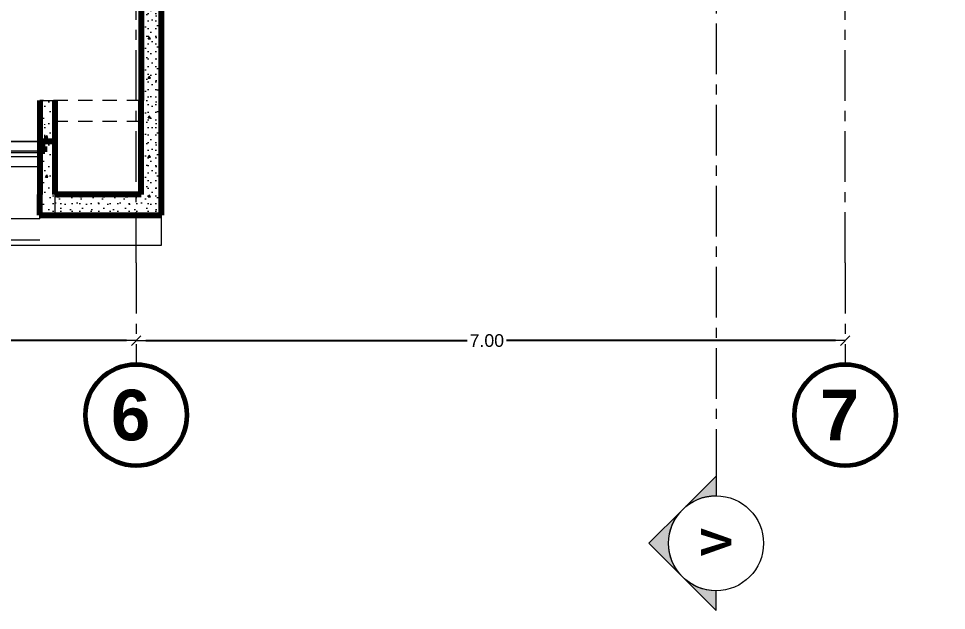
# Model space of a CAD drawing. Header units: inches. Extents: x -38 to 5698, y -33 to 92.
# Drawn here: x 135.66 to 144.82, y -0.38 to 5.46 of the extents above; entities that cross this region are included whole.
import ezdxf

# ---------------------------------------------------------------- set-up
doc = ezdxf.new("R2010")
doc.units = ezdxf.units.IN
doc.header["$MEASUREMENT"] = 0
doc.set_wipeout_variables(frame=1)
doc.header["$PDMODE"] = 1
for name, pattern in [('Línea Oculta', [0.195611, 0.141111, -0.0545]), ('Punto & Raya', [0.65, 0.5, -0.075, 0, -0.075]), ('Wipeout_Contour', [1, 0, -1])]:
    doc.linetypes.add(name, pattern=pattern)
for name, color, linetype in [('02 _ ARQ _ ALB _ Cotas Ejes', 7, 'Continuous'), ('02 _ ARQ _ ALB _ Ejes Generales', 7, 'Continuous'), ('02 _ ARQ _ ZON _ Espacio.3D', 7, 'Continuous'), ('08 _ STR _ EXT _ 07 Losa Aligerada', 7, 'Continuous'), ('08 _ STR _ EXT _ 08 Placas', 7, 'Continuous'), ('08 _ STR _ EXT _ 08 Placas Inclinadas', 7, 'Continuous'), ('Acabado - Muros', 7, 'Continuous'), ('Dibujo 2D - General', 7, 'Continuous'), ('Estructura - 03 LOSA', 7, 'Continuous'), ('Marcador - Secciones', 251, 'Continuous')]:
    doc.layers.add(name, color=color, linetype=linetype)
doc.styles.add('Estilo_Generado_1', font='swisseb.ttf')
doc.styles.add('Estilo_Generado_4', font='swisse.ttf')
doc.dimstyles.new('Estilo_Generado__1', dxfattribs={"dimtxt": 0.125, "dimasz": 0.095, "dimexe": 0.18, "dimexo": 0.3, "dimgap": 0, "dimtad": 0, "dimtih": 1, "dimtoh": 1, "dimzin": 0, "dimdsep": 46, "dimtxsty": 'Estilo_Generado_4', "dimblk": 'ARROWHEAD_6', "dimblk1": 'ARROWHEAD_6', "dimblk2": 'ARROWHEAD_6', "dimcen": 0.09, "dimse1": 1, "dimse2": 1, "dimclrd": 144, "dimclre": 144, "dimclrt": 7, "dimadec": 0, "dimazin": 0, "dimtfac": 1, "dimtdec": 4, "dimtmove": 0, "dimatfit": 3, "dimfxl": 1, "dimtolj": 1, "dimtzin": 0, "dimarcsym": 0})
pattern_1 = [(0, (92.5, 3e-09), (0, 0.3897114), [0.024375, -0.200625]), (0, (92.6125, 0.19486), (0, 0.3897114), [0.024375, -0.200625]), (60, (92.5, 3e-09), (-0.3375, 0.1948557), [0.024375, -0.200625]), (60, (92.725, 3e-09), (-0.3375, 0.1948557), [0.024375, -0.200625]), (120, (92.5244, 3e-09), (0.3375, 0.1948557), [0.024375, -0.200625]), (120, (92.7494, 3e-09), (0.3375, 0.1948557), [0.024375, -0.200625]), (0, (92.500015, 0.0375), (0, 0.075), [0, -0.075, 0, -0.1125]), (45, (92.537515, 0.0375), (-0.05303301, 0.05303301), [0, -0.05625, 0, -0.09375])]

# ---------------------------------------------------------------- blocks, each defined once
blk = doc.blocks.new('ARROWHEAD_6')
at = {"color": 0, "linetype": 'Continuous', "lineweight": 0}
for p, q in [((0, 0), (-1, 0)), ((-0.5, -0.5), (0.5, 0.5))]:
    blk.add_line(p, q, dxfattribs=at)
blk = doc.blocks.new('*D91', base_point=(804.059, 0))
at = {"layer": '02 _ ARQ _ ALB _ Cotas Ejes', "color": 144, "linetype": 'Continuous', "lineweight": -2, "transparency": 16777216}
for p, q in [((129.915, 2.2841), (133.0886, 2.2841)), ((136.725, 2.2841), (133.4761, 2.2841))]:
    blk.add_line(p, q, dxfattribs=at)
at = {"layer": 'Defpoints', "color": 0, "linetype": 'Continuous', "transparency": 16777216}
for p in [(129.82, 7.45), (136.82, 7.45), (136.82, 2.2841)]:
    blk.add_point(p, dxfattribs=at)
at = {"layer": '02 _ ARQ _ ALB _ Cotas Ejes', "color": 144, "linetype": 'Continuous', "lineweight": -2, "transparency": 16777216, "xscale": 0.095, "yscale": 0.095, "zscale": 0.095, "rotation": 180}
blk.add_blockref('ARROWHEAD_6', (129.82, 2.2841), dxfattribs=at)
at = {"layer": '02 _ ARQ _ ALB _ Cotas Ejes', "color": 144, "linetype": 'Continuous', "lineweight": -2, "transparency": 16777216, "xscale": 0.095, "yscale": 0.095, "zscale": 0.095}
blk.add_blockref('ARROWHEAD_6', (136.82, 2.2841), dxfattribs=at)
at = {"layer": '02 _ ARQ _ ALB _ Cotas Ejes', "color": 7, "linetype": 'Continuous', "lineweight": 13, "transparency": 16777216, "insert": (133.2824, 2.2841), "char_height": 0.125, "attachment_point": 5, "style": 'Estilo_Generado_4'}
blk.add_mtext('\\A1;7.00', dxfattribs=at)
blk = doc.blocks.new('*D92', base_point=(804.059, 0))
at = {"layer": '02 _ ARQ _ ALB _ Cotas Ejes', "color": 144, "linetype": 'Continuous', "lineweight": -2, "transparency": 16777216}
for p, q in [((136.915, 2.2841), (140.0886, 2.2841)), ((143.725, 2.2841), (140.4761, 2.2841))]:
    blk.add_line(p, q, dxfattribs=at)
at = {"layer": 'Defpoints', "color": 0, "linetype": 'Continuous', "transparency": 16777216}
for p in [(136.82, 7.45), (143.82, 7.45), (143.82, 2.2841)]:
    blk.add_point(p, dxfattribs=at)
at = {"layer": '02 _ ARQ _ ALB _ Cotas Ejes', "color": 144, "linetype": 'Continuous', "lineweight": -2, "transparency": 16777216, "xscale": 0.095, "yscale": 0.095, "zscale": 0.095, "rotation": 180}
blk.add_blockref('ARROWHEAD_6', (136.82, 2.2841), dxfattribs=at)
at = {"layer": '02 _ ARQ _ ALB _ Cotas Ejes', "color": 144, "linetype": 'Continuous', "lineweight": -2, "transparency": 16777216, "xscale": 0.095, "yscale": 0.095, "zscale": 0.095}
blk.add_blockref('ARROWHEAD_6', (143.82, 2.2841), dxfattribs=at)
at = {"layer": '02 _ ARQ _ ALB _ Cotas Ejes', "color": 7, "linetype": 'Continuous', "lineweight": 13, "transparency": 16777216, "insert": (140.2823, 2.2841), "char_height": 0.125, "attachment_point": 5, "style": 'Estilo_Generado_4'}
blk.add_mtext('\\A1;7.00', dxfattribs=at)

msp = doc.modelspace()

# ---------------------------------------------------------------- hatches: boundary and pattern name
at = {"layer": '08 _ STR _ EXT _ 08 Placas', "linetype": 'Continuous', "lineweight": 9}
h = msp.add_hatch(dxfattribs=at)
h.set_pattern_fill('HORMIGÓN_EN_MASA_0002', color=250, style=0, pattern_type=2)
h.set_pattern_definition(pattern_1)
h.paths.add_polyline_path([(136.0199, 4.6516), (135.8699, 4.6516), (135.8699, 4.4445), (136.0199, 4.4445)])
at = {"layer": '08 _ STR _ EXT _ 08 Placas Inclinadas', "linetype": 'Continuous', "lineweight": 9}
h = msp.add_hatch(dxfattribs=at)
h.set_pattern_fill('HORMIGÓN_EN_MASA_0002', style=0, pattern_type=2)
h.set_pattern_definition(pattern_1)
h.paths.add_polyline_path([(136.87, 4.6516), (136.9996, 3.7271), (137.07, 3.7271), (137.07, 6.9), (136.87, 6.9)])
h = msp.add_hatch(dxfattribs=at)
h.set_pattern_fill('HORMIGÓN_EN_MASA_0002', style=0, pattern_type=2)
h.set_pattern_definition(pattern_1)
h.paths.add_polyline_path([(136.899, 4.4445), (136.87, 4.6516), (136.87, 4.4445)])
h = msp.add_hatch(dxfattribs=at)
h.set_pattern_fill('HORMIGÓN_EN_MASA_0002', style=0, pattern_type=2)
h.set_pattern_definition(pattern_1)
h.paths.add_polyline_path([(136.87, 3.7271), (136.9996, 3.7271), (136.899, 4.4445), (136.87, 4.4445)])
at = {"layer": 'Acabado - Muros', "linetype": 'Continuous', "lineweight": 0}
msp.add_hatch(color=254, dxfattribs=at).paths.add_polyline_path([(135.8699, 4.1979), (135.8699, 4.1479), (135.9199, 4.1479), (135.9199, 4.1979)])
at = {"layer": 'Marcador - Secciones', "linetype": 'Continuous', "lineweight": 13}
for points in [[(142.5454, 0.9472), (142.2142, 0.6159, -0.198912), (142.5454, 0.7531)], [(142.2142, -0.0466, -0.414214), (142.2142, 0.6159), (141.8829, 0.2847)], [(142.5454, -0.3778), (142.5454, -0.1838, -0.198912), (142.2142, -0.0466)]]:
    msp.add_hatch(color=7, dxfattribs=at).paths.add_polyline_path(points)

# ---------------------------------------------------------------- linework, layer by layer
at = {"layer": '02 _ ARQ _ ALB _ Ejes Generales', "color": 252, "linetype": 'Punto & Raya', "lineweight": 13}
for p, q in [((143.82, 3.05), (143.82, 44.9)), ((136.82, 3.05), (136.82, 2.05)), ((143.82, 3.05), (143.82, 2.05))]:
    msp.add_line(p, q, dxfattribs=at)
at = {"layer": '02 _ ARQ _ ALB _ Ejes Generales', "color": 7, "linetype": 'Continuous', "lineweight": 60}
for centre in [(136.82, 1.55), (143.82, 1.55)]:
    msp.add_circle(centre, 0.5, dxfattribs=at)
at = {"layer": '02 _ ARQ _ ZON _ Espacio.3D', "color": 254, "linetype": 'Continuous', "lineweight": 0, "flags": 128}
msp.add_lwpolyline([(130.7699, 4.2489), (135.8699, 4.2489), (135.8699, 4.6516), (136.0199, 4.6516), (136.0199, 3.7271), (136.87, 3.7271), (136.87, 6.9), (136.57, 6.9), (136.57, 7.2), (136.17, 7.2), (136.17, 7.7), (136.57, 7.7), (136.57, 8.1), (137.07, 8.1), (137.07, 7.2), (143.17, 7.2), (143.17, 7.7), (143.57, 7.7), (143.57, 8.1), (144.07, 8.1), (144.0699, 11.45)], dxfattribs=at)
at = {"layer": '08 _ STR _ EXT _ 07 Losa Aligerada', "color": 7, "linetype": 'Continuous', "lineweight": 18, "flags": 128}
msp.add_lwpolyline([(129.57, 3.3753), (137.07, 3.3753), (137.07, 6.05), (144.82, 6.05), (144.82, 14.9999), (144.07, 14.9999), (144.07, 15.1499), (144.07, 15.7999), (144.07, 18.1001), (144.07, 18.1001), (144.07, 20.35), (139.17, 20.35), (139.17, 22.35), (139.17, 22.6), (139.17, 24.5), (139.17, 24.75), (139.17, 26.75), (144.07, 26.75), (144.07, 29.7)], dxfattribs=at)
at = {"layer": '08 _ STR _ EXT _ 08 Placas', "color": 7, "linetype": 'Continuous', "lineweight": 80, "flags": 128}
for points in [[(136.0199, 4.2489), (135.8699, 4.2489)], [(136.0199, 3.7271), (136.0199, 4.2489)]]:
    msp.add_lwpolyline(points, dxfattribs=at)
at = {"layer": '08 _ STR _ EXT _ 08 Placas Inclinadas', "color": 7, "linetype": 'Continuous', "lineweight": 80}
for p, q in [((135.8699, 4.6516), (135.8699, 4.4445)), ((135.8699, 4.6516), (135.8699, 4.4445)), ((136.0199, 4.4445), (136.0199, 4.6516)), ((136.0199, 4.4445), (136.0199, 4.6516)), ((136.87, 4.4445), (136.87, 4.6516)), ((136.87, 4.4445), (136.87, 4.6516)), ((136.0199, 3.7271), (136.0199, 4.4445)), ((136.0199, 3.7271), (136.0199, 4.4445)), ((136.87, 3.7271), (136.87, 4.4445)), ((136.87, 3.7271), (136.87, 4.4445)), ((136.87, 3.7271), (136.0199, 3.7271))]:
    msp.add_line(p, q, dxfattribs=at)
at = {"layer": '08 _ STR _ EXT _ 08 Placas Inclinadas', "color": 251, "linetype": 'Línea Oculta', "lineweight": 13}
msp.add_line((136.87, 4.4445), (136.0199, 4.4445), dxfattribs=at)
at = {"layer": '08 _ STR _ EXT _ 08 Placas Inclinadas', "color": 7, "linetype": 'Continuous', "lineweight": 80, "flags": 128}
for points in [[(136.87, 6.9), (136.87, 4.6516)], [(137.07, 3.7271), (137.07, 6.9)]]:
    msp.add_lwpolyline(points, dxfattribs=at)
at = {"layer": '08 _ STR _ EXT _ 08 Placas Inclinadas', "color": 251, "linetype": 'Línea Oculta', "lineweight": 13, "flags": 128}
for points in [[(136.87, 4.6516), (135.8699, 4.6516)], [(135.8699, 4.4445), (135.8699, 4.6516)]]:
    msp.add_lwpolyline(points, dxfattribs=at)
at = {"layer": 'Acabado - Muros', "color": 251, "linetype": 'Línea Oculta', "lineweight": 13}
msp.add_line((135.9199, 4.1729), (135.9199, 4.4187), dxfattribs=at)
at = {"layer": 'Acabado - Muros', "color": 7, "linetype": 'Continuous', "lineweight": 60}
for p, q in [((135.8699, 4.1979), (135.8699, 4.1479)), ((135.9199, 4.1979), (135.8699, 4.1979)), ((135.9199, 4.1479), (135.8699, 4.1479)), ((135.9199, 4.1979), (135.9199, 4.1479))]:
    msp.add_line(p, q, dxfattribs=at)
at = {"layer": 'Marcador - Secciones', "color": 251, "linetype": 'Punto & Raya', "lineweight": 13}
msp.add_line((142.5454, 46.2111), (142.5454, 0.9472), dxfattribs=at)
at = {"layer": 'Marcador - Secciones', "color": 7, "linetype": 'Continuous', "lineweight": 13, "flags": 128}
for points in [[(142.5454, 0.9472), (142.5454, 0.7531, 0.198912), (142.2142, 0.6159)], [(142.2142, -0.0466, -0.414214), (142.2142, 0.6159), (141.8829, 0.2847)], [(142.5454, -0.3778), (142.5454, -0.1838, -0.198912), (142.2142, -0.0466)]]:
    msp.add_lwpolyline(points, format="xyb", close=True, dxfattribs=at)
at = {"layer": 'Marcador - Secciones', "color": 7, "linetype": 'Continuous', "lineweight": 13}
msp.add_circle((142.5454, 0.2847), 0.4685, dxfattribs=at)

# ---------------------------------------------------------------- texts
at = {"layer": '02 _ ARQ _ ALB _ Ejes Generales', "color": 7, "lineweight": 30, "char_height": 0.5, "attachment_point": 1, "style": 'Estilo_Generado_1'}
for s, insert in [('\\A1;{\\pql;\\pt0;\\fSwis721 Ex BT|b1|i0|c0|p34;6}', (136.5709, 1.8)), ('\\A1;{\\pql;\\pt0;\\fSwis721 Ex BT|b1|i0|c0|p34;7}', (143.5709, 1.8))]:
    msp.add_mtext(s, dxfattribs=dict(at, insert=insert))
at = {"layer": 'Marcador - Secciones', "color": 5, "lineweight": 25, "insert": (142.6954, 0.4355), "char_height": 0.3, "attachment_point": 9, "rotation": 90, "style": 'Estilo_Generado_1'}
msp.add_mtext('\\A1;{\\pqr;\\pt0;\\fSwis721 Ex BT|b1|i0|c0|p34;V}', dxfattribs=at)

# ---------------------------------------------------------------- next in the draw order: wipeouts: each hides what was drawn before it
at = {"color": 254, "linetype": 'Wipeout_Contour', "lineweight": 0, "ltscale": 2545.368752}
msp.add_wipeout([(137.07, 3.5201), (137.0287, 3.5201), (137.07, 3.2253)], dxfattribs=at).dxf.layer = '08 _ STR _ EXT _ 08 Placas Inclinadas'
at = {"color": 254, "linetype": 'Wipeout_Contour', "lineweight": 0, "ltscale": 3379.550496}
msp.add_wipeout([(130.7699, 3.486), (130.7699, 4.0989), (135.8699, 4.0989), (135.8699, 3.486)], dxfattribs=at).dxf.layer = 'Dibujo 2D - General'

# ---------------------------------------------------------------- next in the draw order: hatches: boundary and pattern name
at = {"layer": '08 _ STR _ EXT _ 08 Placas', "linetype": 'Continuous', "lineweight": 9}
h = msp.add_hatch(dxfattribs=at)
h.set_pattern_fill('HORMIGÓN_EN_MASA_0002', color=250, style=0, pattern_type=2)
h.set_pattern_definition(pattern_1)
h.paths.add_polyline_path([(136.0199, 4.4445), (135.8699, 4.4445), (135.8699, 3.7271), (136.0199, 3.7271)])
h = msp.add_hatch(dxfattribs=at)
h.set_pattern_fill('HORMIGÓN_EN_MASA_0002', color=250, style=0, pattern_type=2)
h.set_pattern_definition(pattern_1)
h.paths.add_polyline_path([(136.0199, 3.7271), (136.0199, 4.2489), (135.8699, 4.2489), (135.8699, 3.7271)])
at = {"layer": '08 _ STR _ EXT _ 08 Placas Inclinadas', "linetype": 'Continuous', "lineweight": 9}
h = msp.add_hatch(dxfattribs=at)
h.set_pattern_fill('HORMIGÓN_EN_MASA_0002', style=0, pattern_type=2)
h.set_pattern_definition(pattern_1)
h.paths.add_polyline_path([(136.9996, 3.7271), (137.0287, 3.5201), (137.07, 3.5201), (137.07, 3.7271)])
at = {"layer": 'Acabado - Muros', "linetype": 'Continuous', "lineweight": 9}
msp.add_hatch(color=250, dxfattribs=at).paths.add_polyline_path([(134.7639, 4.1379), (135.8849, 4.1379), (135.8849, 4.1579), (134.7639, 4.1579)])
at = {"layer": 'Dibujo 2D - General', "linetype": 'Continuous', "lineweight": 13}
h = msp.add_hatch(dxfattribs=at)
h.set_pattern_fill('CEMENTO_PULIDO_Y_BRUÑADO_FA', color=251, style=0, pattern_type=2)
h.set_pattern_definition([(0, (92.5, 3e-09), (0, 1), []), (90, (92.5, 3e-09), (-1, 0), [])])
h.paths.add_polyline_path([(130.7699, 3.486), (130.7699, 4.0989), (135.8699, 4.0989), (135.8699, 3.486)])

# ---------------------------------------------------------------- next in the draw order: linework, layer by layer
at = {"layer": '08 _ STR _ EXT _ 08 Placas', "color": 7, "linetype": 'Continuous', "lineweight": 80, "flags": 128}
msp.add_lwpolyline([(135.8699, 4.2489), (135.8699, 3.7271)], dxfattribs=at)
at = {"layer": '08 _ STR _ EXT _ 08 Placas Inclinadas', "color": 7, "linetype": 'Continuous', "lineweight": 80}
msp.add_line((135.8699, 4.4445), (135.8699, 3.7271), dxfattribs=at)
msp.add_line((135.8699, 4.4445), (135.8699, 3.7271), dxfattribs=at)
at = {"layer": '08 _ STR _ EXT _ 08 Placas Inclinadas', "color": 251, "linetype": 'Línea Oculta', "lineweight": 13, "flags": 128}
msp.add_lwpolyline([(135.8699, 3.7271), (135.8699, 4.4445)], dxfattribs=at)
at = {"layer": 'Acabado - Muros', "color": 7, "linetype": 'Continuous', "lineweight": 13, "flags": 128}
msp.add_lwpolyline([(134.7639, 4.1379), (134.7639, 4.1579), (135.8849, 4.1579), (135.8849, 4.1379)], close=True, dxfattribs=at)
at = {"layer": 'Dibujo 2D - General', "color": 251, "linetype": 'Continuous', "lineweight": 13, "flags": 128}
msp.add_lwpolyline([(130.7699, 3.486), (130.7699, 4.0989), (135.8699, 4.0989), (135.8699, 3.486)], close=True, dxfattribs=at)
at = {"layer": 'Estructura - 03 LOSA', "color": 7, "linetype": 'Continuous', "lineweight": 18, "flags": 128}
msp.add_lwpolyline([(136.0199, 4.2489), (130.5199, 4.2489), (130.5199, 3.4801), (130.6699, 3.4801), (130.6699, 4.0989), (135.8699, 4.0989), (135.8699, 3.4801), (136.0199, 3.4801)], close=True, dxfattribs=at)

# ---------------------------------------------------------------- next in the draw order: wipeouts: each hides what was drawn before it
at = {"color": 254, "linetype": 'Wipeout_Contour', "lineweight": 0, "ltscale": 3392.136378}
msp.add_wipeout([(135.8699, 3.2253), (137.07, 3.2253), (137.0287, 3.5201), (135.8699, 3.5201)], dxfattribs=at).dxf.layer = '08 _ STR _ EXT _ 08 Placas Inclinadas'

# ---------------------------------------------------------------- next in the draw order: hatches: boundary and pattern name
at = {"layer": '08 _ STR _ EXT _ 08 Placas Inclinadas', "linetype": 'Continuous', "lineweight": 9}
h = msp.add_hatch(dxfattribs=at)
h.set_pattern_fill('HORMIGÓN_EN_MASA_0002', style=0, pattern_type=2)
h.set_pattern_definition(pattern_1)
h.paths.add_polyline_path([(136.0199, 3.7271), (135.8699, 3.7271), (135.8699, 3.5201), (136.0199, 3.5201)])
h = msp.add_hatch(dxfattribs=at)
h.set_pattern_fill('HORMIGÓN_EN_MASA_0002', style=0, pattern_type=2)
h.set_pattern_definition(pattern_1)
h.paths.add_polyline_path([(136.87, 3.7271), (136.0199, 3.7271), (136.0199, 3.5201), (136.87, 3.5201)])
h = msp.add_hatch(dxfattribs=at)
h.set_pattern_fill('HORMIGÓN_EN_MASA_0002', style=0, pattern_type=2)
h.set_pattern_definition(pattern_1)
h.paths.add_polyline_path([(136.87, 3.5201), (137.0287, 3.5201), (136.9996, 3.7271), (136.87, 3.7271)])

# ---------------------------------------------------------------- next in the draw order: linework, layer by layer
at = {"layer": '02 _ ARQ _ ALB _ Ejes Generales', "color": 252, "linetype": 'Punto & Raya', "lineweight": 13}
msp.add_line((136.82, 3.05), (136.82, 44.9), dxfattribs=at)
at = {"layer": '08 _ STR _ EXT _ 08 Placas Inclinadas', "color": 7, "linetype": 'Continuous', "lineweight": 80}
for p, q in [((135.8699, 3.5201), (136.0199, 3.5201)), ((136.0199, 3.5201), (136.87, 3.5201)), ((136.87, 3.5201), (137.0287, 3.5201)), ((137.0287, 3.5201), (137.07, 3.5201))]:
    msp.add_line(p, q, dxfattribs=at)
at = {"layer": '08 _ STR _ EXT _ 08 Placas Inclinadas', "color": 7, "linetype": 'Continuous', "lineweight": 80, "flags": 128}
for points in [[(135.8699, 3.5201), (135.8699, 3.7271)], [(137.07, 3.5201), (137.07, 3.7271)]]:
    msp.add_lwpolyline(points, dxfattribs=at)
at = {"layer": '08 _ STR _ EXT _ 08 Placas Inclinadas', "color": 7, "linetype": 'Continuous', "lineweight": 13, "flags": 128}
for points in [[(135.8699, 3.486), (135.8699, 3.5201)], [(137.07, 3.2253), (137.07, 3.5201)], [(135.8699, 3.2253), (137.07, 3.2253)]]:
    msp.add_lwpolyline(points, dxfattribs=at)

# ---------------------------------------------------------------- next in the draw order: dimensions: what is measured, and where the dimension line sits
at = {"layer": '02 _ ARQ _ ALB _ Cotas Ejes', "color": 144, "linetype": 'Continuous', "lineweight": 13}
dim = msp.add_linear_dim(base=(143.82, 2.2841), p1=(136.82, 7.45), p2=(143.82, 7.45), dimstyle='Estilo_Generado__1', dxfattribs=at)
dim.commit()
dim.dimension.update_dxf_attribs({"geometry": '*D92', "text_midpoint": (140.2823, 2.2841), "dimtype": 160})

# ---------------------------------------------------------------- next in the draw order: wipeouts: each hides what was drawn before it
at = {"color": 254, "linetype": 'Wipeout_Contour', "lineweight": 0, "ltscale": 3379.541211}
msp.add_wipeout([(130.7699, 3.2253), (135.8699, 3.2253), (135.8699, 3.2789), (130.7699, 3.2789)], dxfattribs=at).dxf.layer = '08 _ STR _ EXT _ 08 Placas Inclinadas'

# ---------------------------------------------------------------- next in the draw order: linework, layer by layer
at = {"layer": '08 _ STR _ EXT _ 08 Placas Inclinadas', "color": 7, "linetype": 'Continuous', "lineweight": 13, "flags": 128}
msp.add_lwpolyline([(130.7699, 3.2253), (135.8699, 3.2253)], dxfattribs=at)

# ---------------------------------------------------------------- next in the draw order: wipeouts: each hides what was drawn before it
at = {"color": 254, "linetype": 'Wipeout_Contour', "lineweight": 0, "ltscale": 3379.54328}
msp.add_wipeout([(130.7699, 3.2789), (135.8699, 3.2789), (135.8699, 3.486), (130.7699, 3.486)], dxfattribs=at).dxf.layer = '08 _ STR _ EXT _ 08 Placas Inclinadas'

# ---------------------------------------------------------------- next in the draw order: linework, layer by layer
at = {"layer": '08 _ STR _ EXT _ 08 Placas Inclinadas', "color": 7, "linetype": 'Continuous', "lineweight": 13}
msp.add_line((130.7699, 3.2789), (135.8699, 3.2789), dxfattribs=at)
at = {"layer": '08 _ STR _ EXT _ 08 Placas Inclinadas', "color": 7, "linetype": 'Continuous', "lineweight": 13, "flags": 128}
msp.add_lwpolyline([(135.8699, 3.486), (130.7699, 3.486)], dxfattribs=at)

# ---------------------------------------------------------------- next in the draw order: dimensions: what is measured, and where the dimension line sits
at = {"layer": '02 _ ARQ _ ALB _ Cotas Ejes', "color": 144, "linetype": 'Continuous', "lineweight": 13}
dim = msp.add_linear_dim(base=(136.82, 2.2841), p1=(129.82, 7.45), p2=(136.82, 7.45), dimstyle='Estilo_Generado__1', dxfattribs=at)
dim.commit()
dim.dimension.update_dxf_attribs({"geometry": '*D91', "text_midpoint": (133.2824, 2.2841), "dimtype": 160})

doc.saveas('drawing.dxf')
